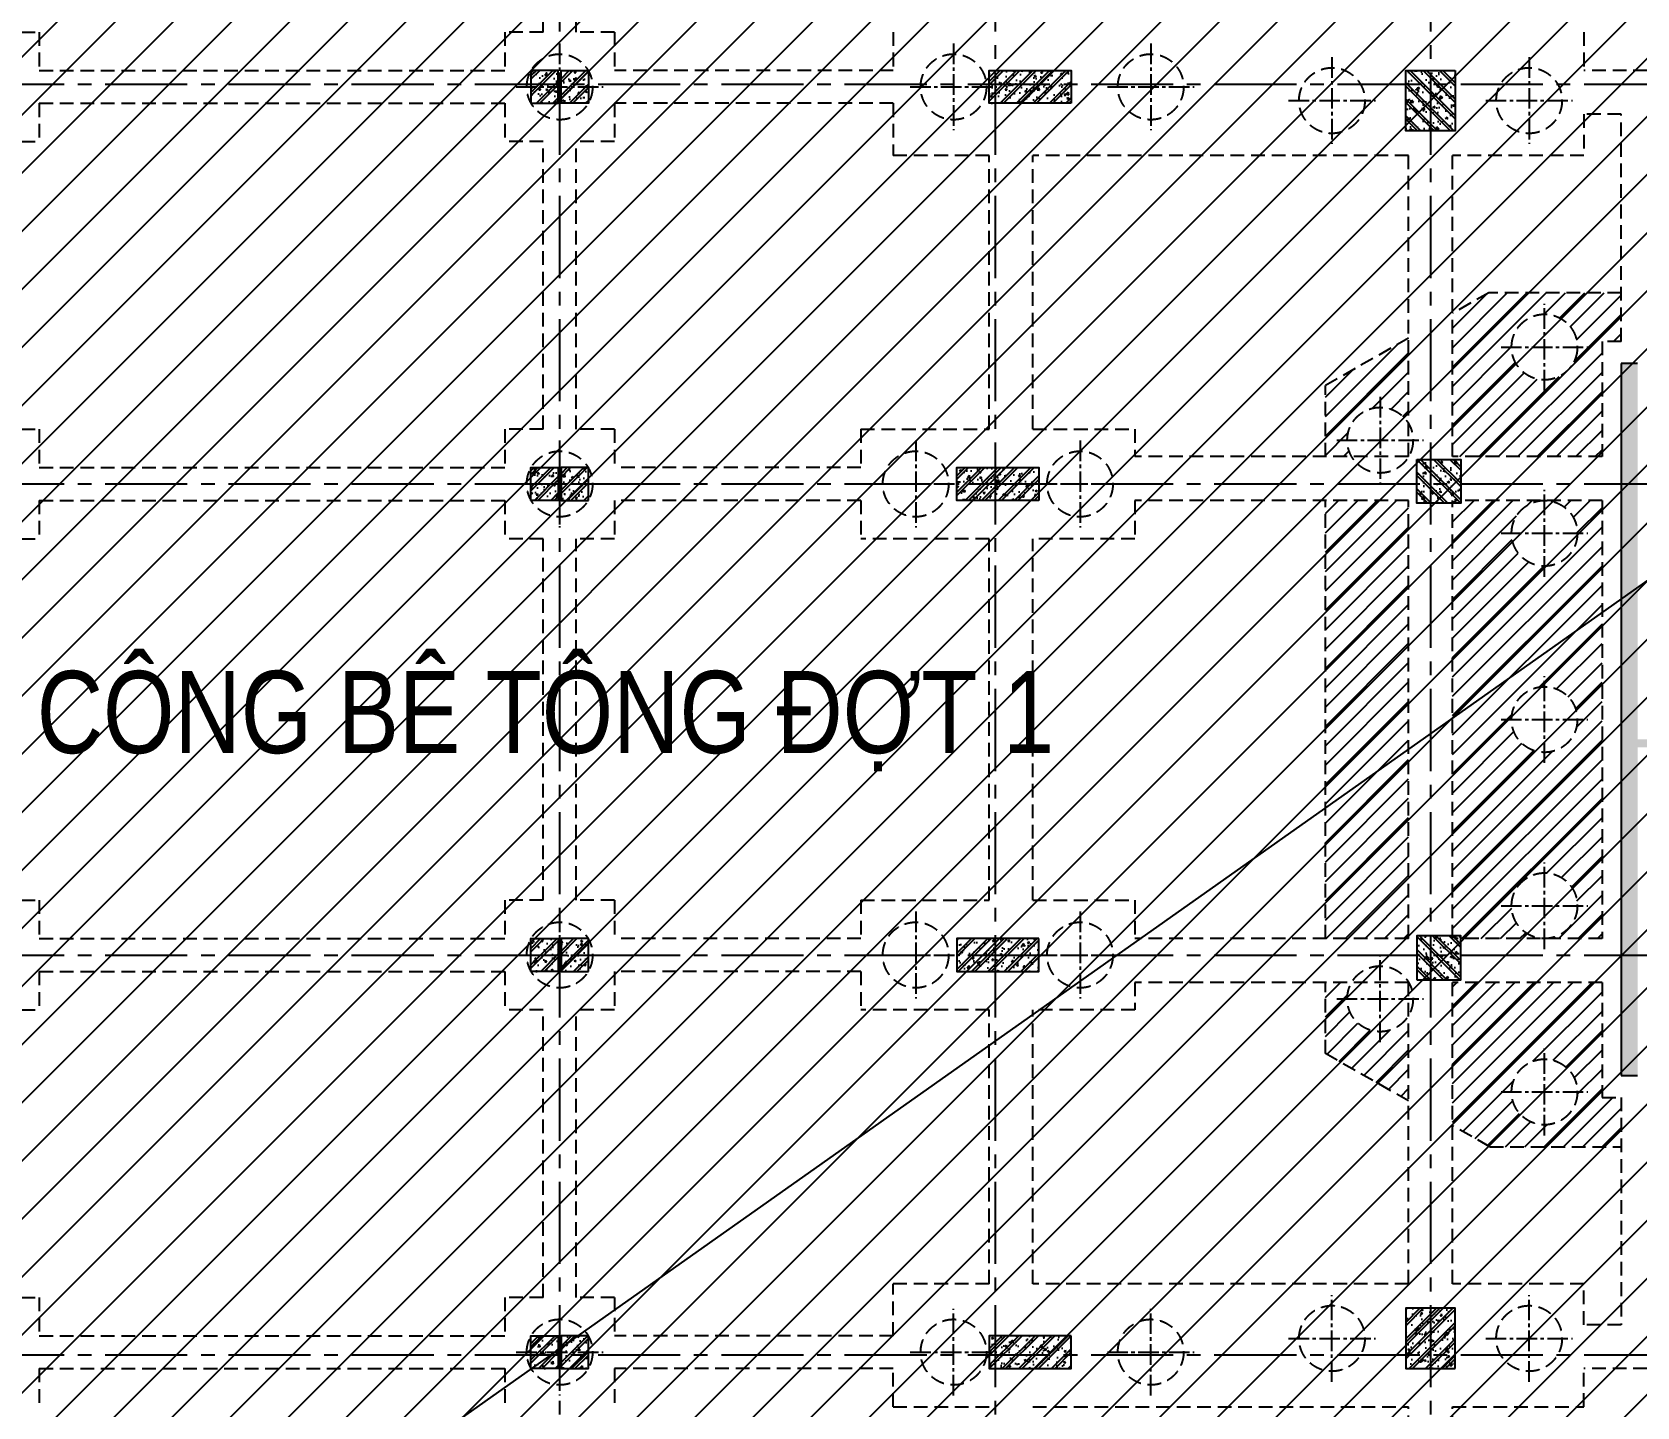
# Model space of a CAD drawing. Extents: x 71 to 3057337, y -14 to 345257.
# Drawn here: x 2969922 to 2999221, y 289256 to 314356 of the extents above; entities that cross this region are included whole.
import ezdxf
from ezdxf.enums import TextEntityAlignment as Align

# ---------------------------------------------------------------- set-up
doc = ezdxf.new("R2010")
doc.units = 0
doc.header["$LTSCALE"] = 1000
doc.header["$MEASUREMENT"] = 0
doc.linetypes.add('CENTER2', pattern=[1.125, 0.75, -0.125, 0.125, -0.125])
doc.linetypes.add('HIDDEN', pattern=[0.375, 0.25, -0.125])
for name, color, linetype in [('03BORDER', 3, 'CONTINUOUS'), ('CDC.01.AXIS', 160, 'CENTER2'), ('CDC.04.HIDDEN', 8, 'HIDDEN'), ('CDC.09.COLUMN', 4, 'CONTINUOUS'), ('CDC.10.HATCH', 9, 'CONTINUOUS'), ('CDC.16.BIGTEXT', 6, 'CONTINUOUS')]:
    doc.layers.add(name, color=color, linetype=linetype)
doc.layers.add('KCS_Plotter', color=11, linetype='CONTINUOUS', plot=False)
doc.styles.add('ARIAL', font='arial.ttf', dxfattribs={"width": 0.6})
pattern_1 = [(50, (-320987.27, 0), (358.63009, -31.376067), [37.5, -412.5]), (355, (-320987.27, 0), (-69.37567, 376.09607), [30, -330]), (100.4514, (-320957.4, -2.6), (289.25469, 344.71977), [31.870095, -350.571056]), (46.1842, (-320987.27, 100), (533.62052, -82.75951), [56.25, -618.75]), (96.6356, (-320942.8, 93.1), (467.33135, 487.05894), [47.80514, -525.8565]), (351.1842, (-320987.3, 100), (467.33097, 487.0593), [45, -495]), (21, (-320937.27, 75), (298.453526, -201.309445), [37.5, -412.5]), (326, (-320937.27, 75), (121.657666, 362.57502), [30, -330]), (71.4514, (-320912.4, 58.22), (420.111314, 161.26525), [31.870095, -350.571056]), (37.5, (-320987.27, 0), (6.079928, 166.446927), [0, -326, 0, -335, 0, -331.25]), (7.5, (-320987.27, 0), (131.534769, 197.205856), [0, -191, 0, -318.5, 0, -126.25]), (327.5, (-321098.77, 0), (266.911218, -11.277436), [0, -125, 0, -390, 0, -517.5]), (317.5, (-321148.77, 0), (291.593085, 50.05249), [0, -162.5, 0, -259, 0, -367.5]), (45, (-320987.27, 0), (-150.26019, 150.26019), []), (45, (-320987.27, 61.25), (-150.26019, 150.26019), [])]
pattern_2 = [(50, (-321037.27, 0), (358.63009, -31.376067), [37.5, -412.5]), (355, (-321037.27, 0), (-69.37567, 376.09607), [30, -330]), (100.4514, (-321007.4, -2.6), (289.25469, 344.71977), [31.870095, -350.571056]), (46.1842, (-321037.27, 100), (533.62052, -82.75951), [56.25, -618.75]), (96.6356, (-320992.8, 93.1), (467.33135, 487.05894), [47.80514, -525.8565]), (351.1842, (-321037.3, 100), (467.33097, 487.0593), [45, -495]), (21, (-320987.27, 75), (298.453526, -201.309445), [37.5, -412.5]), (326, (-320987.27, 75), (121.657666, 362.57502), [30, -330]), (71.4514, (-320962.4, 58.22), (420.111314, 161.26525), [31.870095, -350.571056]), (37.5, (-321037.27, 0), (6.079928, 166.446927), [0, -326, 0, -335, 0, -331.25]), (7.5, (-321037.27, 0), (131.534769, 197.205856), [0, -191, 0, -318.5, 0, -126.25]), (327.5, (-321148.77, 0), (266.911218, -11.277436), [0, -125, 0, -390, 0, -517.5]), (317.5, (-321198.77, 0), (291.593085, 50.05249), [0, -162.5, 0, -259, 0, -367.5]), (45, (-321037.27, 0), (-150.26019, 150.26019), []), (45, (-321037.27, 61.25), (-150.26019, 150.26019), [])]
pattern_3 = [(130, (3250072.2, 0), (-358.63009, -31.376067), [37.5, -412.5]), (185, (3250072.2, 0), (69.37567, 376.09607), [30, -330]), (79.5486, (3250042.3, -2.6), (-289.25469, 344.71977), [31.870095, -350.571056]), (133.8158, (3250072.2, 100), (-533.62052, -82.75951), [56.25, -618.75]), (83.3644, (3250027.73, 93.1), (-467.33135, 487.05894), [47.80514, -525.8565]), (188.8158, (3250072.2, 100), (-467.33097, 487.0593), [45, -495]), (159, (3250022.2, 75), (-298.453526, -201.309445), [37.5, -412.5]), (214, (3250022.2, 75), (-121.657666, 362.57502), [30, -330]), (108.5486, (3249997.32, 58.22), (-420.111314, 161.26525), [31.870095, -350.571056]), (142.5, (3250072.2, 0), (-6.079928, 166.446927), [0, -326, 0, -335, 0, -331.25]), (172.5, (3250072.2, 0), (-131.534769, 197.205856), [0, -191, 0, -318.5, 0, -126.25]), (212.5, (3250183.7, 0), (-266.911218, -11.277436), [0, -125, 0, -390, 0, -517.5]), (222.5, (3250233.7, 0), (-291.593085, 50.05249), [0, -162.5, 0, -259, 0, -367.5]), (135, (3250072.2, 0), (150.26019, 150.26019), []), (135, (3250072.2, 61.25), (150.26019, 150.26019), [])]
pattern_4 = [(45, (-322187.27, 0), (-176.776695, 176.776695), [])]

# ---------------------------------------------------------------- blocks, each defined once
blk = doc.blocks.new('7.95M')
at = {"layer": 'CDC.10.HATCH'}
h = blk.add_hatch(dxfattribs=at)
h.set_pattern_fill('CHAU-01', color=256, scale=50, style=0, pattern_type=2)
h.set_pattern_definition(pattern_2)
h.paths.add_polyline_path([(1468217, -79898), (1468217, -80498), (1468717, -80498), (1468717, -79898)])
h = blk.add_hatch(dxfattribs=at)
h.set_pattern_fill('CHAU-01', color=256, scale=50, style=0, pattern_type=2)
h.set_pattern_definition(pattern_2)
h.paths.add_polyline_path([(1469267, -79898), (1469267, -80498), (1468767, -80498), (1468767, -79898)])
h = blk.add_hatch(dxfattribs=at)
h.set_pattern_fill('CHAU-01', color=256, scale=50, style=0, pattern_type=2)
h.set_pattern_definition(pattern_1)
h.paths.add_polyline_path([(1478083, -80498), (1476692, -80498), (1476692, -80148), (1478083, -80148)])
h.paths.add_polyline_path([(1478083, -80148), (1476692, -80148), (1476692, -79898), (1478083, -79898)])
h.paths.add_polyline_path([(1476692, -80148), (1476583, -80148), (1476583, -79898), (1476692, -79898)])
h.paths.add_polyline_path([(1476692, -80498), (1476583, -80498), (1476583, -80148), (1476692, -80148)])
h = blk.add_hatch(dxfattribs=at)
h.set_pattern_fill('CHAU-01', color=256, scale=50, style=0, pattern_type=2)
h.set_pattern_definition(pattern_3)
h.paths.add_polyline_path([(1484642, -79898), (1485092, -79898), (1485092, -80148), (1484642, -80148)])
h.paths.add_polyline_path([(1484642, -80148), (1485092, -80148), (1485092, -80998), (1484642, -80998)])
h.paths.add_polyline_path([(1484192, -80148), (1484642, -80148), (1484642, -80998), (1484192, -80998)])
h.paths.add_polyline_path([(1484192, -79898), (1484642, -79898), (1484642, -80148), (1484192, -80148)])
h = blk.add_hatch(dxfattribs=at)
h.set_pattern_fill('ANSI31', color=256, scale=2000, style=0)
h.set_pattern_definition(pattern_4)
h.paths.add_polyline_path([(1484242, -84786), (1482722, -85648), (1482722, -86948), (1483203, -86948, -0.131634), (1483122, -86648, -0.767797), (1484242, -86348)])
h.paths.add_polyline_path([(1487773, -84848), (1488123, -84848), (1488123, -83958), (1485704, -83958), (1485042, -84333), (1485042, -86948), (1487773, -86948)])
h.paths.add_polyline_path([(1486122, -84948, -1), (1487322, -84948, -1)], flags=16)
h.paths.add_polyline_path([(1484922, -86920), (1487229, -86920), (1487229, -86183), (1484922, -86183)], flags=9)
h = blk.add_hatch(dxfattribs=at)
h.set_pattern_fill('CHAU-01', color=256, scale=50, style=0, pattern_type=2)
h.set_pattern_definition([(50, (-321587.27, 0), (358.63009, -31.376067), [37.5, -412.5]), (355, (-321587.27, 0), (-69.37567, 376.09607), [30, -330]), (100.4514, (-321557.4, -2.6), (289.25469, 344.71977), [31.870095, -350.571056]), (46.1842, (-321587.27, 100), (533.62052, -82.75951), [56.25, -618.75]), (96.6356, (-321542.8, 93.1), (467.33135, 487.05894), [47.80514, -525.8565]), (351.1842, (-321587.3, 100), (467.33097, 487.0593), [45, -495]), (21, (-321537.27, 75), (298.453526, -201.309445), [37.5, -412.5]), (326, (-321537.27, 75), (121.657666, 362.57502), [30, -330]), (71.4514, (-321512.4, 58.22), (420.111314, 161.26525), [31.870095, -350.571056]), (37.5, (-321587.27, 0), (6.079928, 166.446927), [0, -326, 0, -335, 0, -331.25]), (7.5, (-321587.27, 0), (131.534769, 197.205856), [0, -191, 0, -318.5, 0, -126.25]), (327.5, (-321698.77, 0), (266.911218, -11.277436), [0, -125, 0, -390, 0, -517.5]), (317.5, (-321748.77, 0), (291.593085, 50.05249), [0, -162.5, 0, -259, 0, -367.5]), (45, (-321587.27, 0), (-150.26019, 150.26019), []), (45, (-321587.27, 61.25), (-150.26019, 150.26019), [])])
h.paths.add_polyline_path([(1492223, -97948), (1493022, -97948), (1493022, -98248), (1492223, -98248)], flags=17)
h.paths.add_polyline_path([(1491222, -97948), (1491222, -96398), (1494022, -96398), (1494022, -98248), (1494322, -98248), (1494322, -95678), (1494022, -95678), (1494022, -96178), (1491222, -96178), (1491222, -94128), (1494022, -94128), (1494022, -94578), (1494322, -94578), (1494322, -93458), (1494022, -93458), (1494022, -93908), (1491222, -93908), (1491222, -91858), (1494022, -91858), (1494022, -92358), (1494322, -92358), (1494322, -91188), (1494022, -91188), (1494022, -91638), (1491222, -91638), (1491222, -89588), (1494022, -89588), (1494022, -90088), (1494322, -90088), (1494322, -88743), (1494022, -88743), (1494022, -89368), (1491222, -89368), (1491222, -86868), (1494022, -86868), (1494022, -87443), (1494322, -87443), (1494322, -85248), (1492522, -85248), (1492522, -85548), (1494022, -85548), (1494022, -86648), (1491222, -86648), (1491222, -85548), (1491522, -85548), (1491522, -85248), (1489423, -85248), (1489423, -85548), (1490922, -85548), (1490922, -86648), (1490922, -92108), (1488423, -92108), (1488423, -85248), (1488123, -85248), (1488123, -98248), (1488423, -98248), (1488423, -92258), (1490922, -92258), (1490922, -97948), (1489424, -97948), (1489424, -98248), (1491222, -98248)])
h = blk.add_hatch(dxfattribs=at)
h.set_pattern_fill('CHAU-01', color=256, scale=50, style=0, pattern_type=2)
h.set_pattern_definition(pattern_3)
h.paths.add_polyline_path([(1484642, -86998), (1485192, -86998), (1485192, -87448), (1484642, -87448)])
h.paths.add_polyline_path([(1484642, -87448), (1485192, -87448), (1485192, -87798), (1484642, -87798)])
h.paths.add_polyline_path([(1484392, -87448), (1484642, -87448), (1484642, -87798), (1484392, -87798)])
h.paths.add_polyline_path([(1484392, -86998), (1484642, -86998), (1484642, -87448), (1484392, -87448)])
h = blk.add_hatch(dxfattribs=at)
h.set_pattern_fill('CHAU-01', color=256, scale=50, style=0, pattern_type=2)
h.set_pattern_definition(pattern_2)
h.paths.add_polyline_path([(1468217, -87148), (1468217, -87748), (1468717, -87748), (1468717, -87148)])
h = blk.add_hatch(dxfattribs=at)
h.set_pattern_fill('CHAU-01', color=256, scale=50, style=0, pattern_type=2)
h.set_pattern_definition(pattern_2)
h.paths.add_polyline_path([(1469267, -87148), (1469267, -87748), (1468767, -87748), (1468767, -87148)])
h = blk.add_hatch(dxfattribs=at)
h.set_pattern_fill('CHAU-01', color=256, scale=50, style=0, pattern_type=2)
h.set_pattern_definition(pattern_1)
h.paths.add_polyline_path([(1477492, -87748), (1476102, -87748), (1476102, -87398), (1477492, -87398)])
h.paths.add_polyline_path([(1477492, -87398), (1476102, -87398), (1476102, -87148), (1477492, -87148)])
h.paths.add_polyline_path([(1476102, -87398), (1475992, -87398), (1475992, -87148), (1476102, -87148)])
h.paths.add_polyline_path([(1476102, -87748), (1475992, -87748), (1475992, -87398), (1476102, -87398)])
h = blk.add_hatch(dxfattribs=at)
h.set_pattern_fill('ANSI31', color=256, scale=2000, style=0)
h.set_pattern_definition(pattern_4)
h.paths.add_polyline_path([(1484242, -87748), (1482722, -87748), (1482722, -95748), (1484242, -95748)])
h.paths.add_polyline_path([(1487773, -87748), (1486722, -87748), (1486722, -87748, -0.414214), (1487322, -88348, -1), (1486122, -88348, -0.414214), (1486722, -87748), (1486722, -87748), (1485192, -87748), (1485192, -87798), (1485042, -87798), (1485042, -95698), (1485192, -95698), (1485192, -95748), (1486716, -95748, -0.410929), (1486122, -95148, -1), (1487322, -95148, -0.410929), (1486729, -95748), (1487773, -95748)])
h.paths.add_polyline_path([(1487322, -91748, -1), (1486122, -91748, -1)], flags=16)
h.paths.add_polyline_path([(1484218, -92599), (1484218, -89942), (1483480, -89942), (1483480, -92599)], flags=24)
h.paths.add_polyline_path([(1487773, -92424), (1487773, -90117), (1487035, -90117), (1487035, -92424)], flags=9)
h.paths.add_polyline_path([(1484922, -95720), (1487229, -95720), (1487229, -94983), (1484922, -94983)], flags=9)
h = blk.add_hatch(dxfattribs=at)
h.set_pattern_fill('CHAU-01', color=256, scale=50, style=0, pattern_type=2)
h.set_pattern_definition(pattern_2)
h.paths.add_polyline_path([(1468217, -95748), (1468217, -96348), (1468717, -96348), (1468717, -95748)])
h = blk.add_hatch(dxfattribs=at)
h.set_pattern_fill('CHAU-01', color=256, scale=50, style=0, pattern_type=2)
h.set_pattern_definition(pattern_2)
h.paths.add_polyline_path([(1469267, -95748), (1469267, -96348), (1468767, -96348), (1468767, -95748)])
h = blk.add_hatch(dxfattribs=at)
h.set_pattern_fill('CHAU-01', color=256, scale=50, style=0, pattern_type=2)
h.set_pattern_definition(pattern_1)
h.paths.add_polyline_path([(1477492, -95748), (1476102, -95748), (1476102, -96098), (1477492, -96098)])
h.paths.add_polyline_path([(1477492, -96098), (1476102, -96098), (1476102, -96348), (1477492, -96348)])
h.paths.add_polyline_path([(1476102, -96098), (1475992, -96098), (1475992, -96348), (1476102, -96348)])
h.paths.add_polyline_path([(1476102, -95748), (1475992, -95748), (1475992, -96098), (1476102, -96098)])
h = blk.add_hatch(dxfattribs=at)
h.set_pattern_fill('CHAU-01', color=256, scale=50, style=0, pattern_type=2)
h.set_pattern_definition(pattern_3)
h.paths.add_polyline_path([(1484642, -95698), (1485192, -95698), (1485192, -96048), (1484642, -96048)])
h.paths.add_polyline_path([(1484642, -96048), (1485192, -96048), (1485192, -96498), (1484642, -96498)])
h.paths.add_polyline_path([(1484392, -96048), (1484642, -96048), (1484642, -96498), (1484392, -96498)])
h.paths.add_polyline_path([(1484392, -95698), (1484642, -95698), (1484642, -96048), (1484392, -96048)])
h = blk.add_hatch(dxfattribs=at)
h.set_pattern_fill('ANSI31', color=256, scale=2000, style=0)
h.set_pattern_definition(pattern_4)
h.paths.add_polyline_path([(1484242, -97147, -0.767797), (1483122, -96848, -0.131671), (1483203, -96548), (1482722, -96548), (1482722, -97848), (1484242, -98709)])
h.paths.add_polyline_path([(1487773, -96548), (1485042, -96548), (1485042, -99162), (1485722, -99548), (1488123, -99548), (1488123, -98648), (1487773, -98648)])
h.paths.add_polyline_path([(1487322, -98548, -1), (1486122, -98548, -1)], flags=16)
h = blk.add_hatch(dxfattribs=at)
h.set_pattern_fill('CHAU-01', color=256, scale=50, style=0, pattern_type=2)
h.set_pattern_definition([(230, (3250072.2, -183495.4), (-358.63009, 31.376067), [37.5, -412.5]), (175, (3250072.2, -183495.4), (69.37567, -376.09607), [30, -330]), (280.4514, (3250042.3, -183492.77), (-289.25469, -344.71977), [31.870095, -350.571056]), (226.1842, (3250072.2, -183595.4), (-533.62052, 82.75951), [56.25, -618.75]), (276.6356, (3250027.73, -183588.5), (-467.33135, -487.05894), [47.80514, -525.8565]), (171.1842, (3250072.2, -183595.4), (-467.33097, -487.0593), [45, -495]), (201, (3250022.2, -183570.4), (-298.453526, 201.309445), [37.5, -412.5]), (146, (3250022.2, -183570.4), (-121.657666, -362.57502), [30, -330]), (251.4514, (3249997.32, -183553.6), (-420.111314, -161.26525), [31.870095, -350.571056]), (217.5, (3250072.2, -183495.39), (-6.079928, -166.446927), [0, -326, 0, -335, 0, -331.25]), (187.5, (3250072.2, -183495.39), (-131.534769, -197.205856), [0, -191, 0, -318.5, 0, -126.25]), (147.5, (3250183.7, -183495.39), (-266.911218, 11.277436), [0, -125, 0, -390, 0, -517.5]), (137.5, (3250233.7, -183495.39), (-291.593085, -50.05249), [0, -162.5, 0, -259, 0, -367.5]), (225, (3250072.2, -183495.39), (150.26019, -150.26019), []), (225, (3250072.2, -183556.64), (150.26019, -150.26019), [])])
h.paths.add_polyline_path([(1484642, -103598), (1485092, -103598), (1485092, -103348), (1484642, -103348)])
h.paths.add_polyline_path([(1484642, -103348), (1485092, -103348), (1485092, -102498), (1484642, -102498)])
h.paths.add_polyline_path([(1484192, -103348), (1484642, -103348), (1484642, -102498), (1484192, -102498)])
h.paths.add_polyline_path([(1484192, -103598), (1484642, -103598), (1484642, -103348), (1484192, -103348)])
h = blk.add_hatch(dxfattribs=at)
h.set_pattern_fill('CHAU-01', color=256, scale=50, style=0, pattern_type=2)
h.set_pattern_definition(pattern_2)
h.paths.add_polyline_path([(1468217, -102998), (1468217, -103598), (1468717, -103598), (1468717, -102998)])
h = blk.add_hatch(dxfattribs=at)
h.set_pattern_fill('CHAU-01', color=256, scale=50, style=0, pattern_type=2)
h.set_pattern_definition(pattern_2)
h.paths.add_polyline_path([(1469267, -102998), (1469267, -103598), (1468767, -103598), (1468767, -102998)])
h = blk.add_hatch(dxfattribs=at)
h.set_pattern_fill('CHAU-01', color=256, scale=50, style=0, pattern_type=2)
h.set_pattern_definition(pattern_1)
h.paths.add_polyline_path([(1478083, -102998), (1476692, -102998), (1476692, -103348), (1478083, -103348)])
h.paths.add_polyline_path([(1478083, -103348), (1476692, -103348), (1476692, -103598), (1478083, -103598)])
h.paths.add_polyline_path([(1476692, -103348), (1476583, -103348), (1476583, -103598), (1476692, -103598)])
h.paths.add_polyline_path([(1476692, -102998), (1476583, -102998), (1476583, -103348), (1476692, -103348)])
at = {"layer": 'CDC.01.AXIS', "ltscale": 2}
for p, q in [((1468742, -61938), (1468742, -120474)), ((1476692, -61938), (1476692, -120474)), ((1484642, -61938), (1484642, -120474)), ((1410944, -80148), (1517957, -80148)), ((1410944, -87448), (1517957, -87448)), ((1410944, -96048), (1517957, -96048)), ((1410944, -103348), (1517957, -103348))]:
    blk.add_line(p, q, dxfattribs=at)
at = {"layer": 'CDC.01.AXIS', "ltscale": 0.5}
for p, q in [((1468742, -79406), (1468742, -80990)), ((1475933, -79406), (1475933, -80990)), ((1479533, -79406), (1479533, -80990)), ((1482842, -79656), (1482842, -81240)), ((1486442, -79656), (1486442, -81240)), ((1467950, -80198), (1469534, -80198)), ((1475141, -80198), (1476725, -80198)), ((1478741, -80198), (1480325, -80198)), ((1482050, -80448), (1483634, -80448)), ((1485650, -80448), (1487234, -80448)), ((1486722, -85740), (1486722, -84156)), ((1485930, -84948), (1487514, -84948)), ((1483722, -85856), (1483722, -87440)), ((1468742, -86656), (1468742, -88240)), ((1475242, -86656), (1475242, -88240)), ((1478242, -86656), (1478242, -88240)), ((1482930, -86648), (1484514, -86648)), ((1467950, -87448), (1469534, -87448)), ((1474450, -87448), (1476034, -87448)), ((1477450, -87448), (1479034, -87448)), ((1486722, -89140), (1486722, -87556)), ((1485930, -88348), (1487514, -88348)), ((1486722, -92540), (1486722, -90956)), ((1485930, -91748), (1487514, -91748)), ((1486722, -95940), (1486722, -94356)), ((1485930, -95148), (1487514, -95148)), ((1468742, -95256), (1468742, -96840)), ((1475242, -95256), (1475242, -96840)), ((1478242, -95256), (1478242, -96840)), ((1467950, -96048), (1469534, -96048)), ((1474450, -96048), (1476034, -96048)), ((1477450, -96048), (1479034, -96048)), ((1483722, -97640), (1483722, -96056)), ((1482930, -96848), (1484514, -96848)), ((1486722, -99340), (1486722, -97756)), ((1485930, -98548), (1487514, -98548)), ((1468742, -102506), (1468742, -104090)), ((1475933, -104090), (1475933, -102506)), ((1479533, -104090), (1479533, -102506)), ((1482842, -103840), (1482842, -102256)), ((1486442, -103840), (1486442, -102256)), ((1482050, -103048), (1483634, -103048)), ((1485650, -103048), (1487234, -103048)), ((1467950, -103298), (1469534, -103298)), ((1475141, -103298), (1476725, -103298)), ((1478741, -103298), (1480325, -103298))]:
    blk.add_line(p, q, dxfattribs=at)
at = {"layer": 'CDC.04.HIDDEN'}
for p, q in [((1468442, -79198), (1468442, -74038)), ((1469042, -79198), (1469042, -74038)), ((1458542, -79198), (1459242, -79198)), ((1459242, -79198), (1459242, -79898)), ((1467742, -79198), (1467742, -79898)), ((1468442, -79198), (1467742, -79198)), ((1469742, -79198), (1469042, -79198)), ((1469742, -79198), (1469742, -79898)), ((1474833, -79198), (1474833, -79898)), ((1487442, -79198), (1487442, -79898)), ((1459242, -79898), (1467742, -79898)), ((1474833, -79898), (1469742, -79898)), ((1491592, -79898), (1487442, -79898)), ((1459242, -80498), (1467742, -80498)), ((1459242, -80498), (1459242, -81198)), ((1467742, -80498), (1467742, -81198)), ((1474833, -80498), (1469742, -80498)), ((1469742, -80498), (1469742, -81198)), ((1474833, -80498), (1474833, -81448)), ((1488123, -80698), (1487442, -80698)), ((1487442, -80698), (1487442, -81448)), ((1488123, -84848), (1488123, -80698)), ((1458542, -81198), (1459242, -81198)), ((1468442, -81198), (1467742, -81198)), ((1468442, -86448), (1468442, -81198)), ((1469042, -86448), (1469042, -81198)), ((1469742, -81198), (1469042, -81198)), ((1476582, -81448), (1474833, -81448)), ((1476582, -86448), (1476582, -81448)), ((1477382, -86448), (1477382, -81448)), ((1484242, -81448), (1477382, -81448)), ((1484242, -86948), (1484242, -81448)), ((1485042, -86948), (1485042, -81448)), ((1487442, -81448), (1485042, -81448)), ((1485704, -83958), (1485042, -84333)), ((1488123, -83958), (1485704, -83958)), ((1484242, -84786), (1482722, -85648)), ((1482722, -86948), (1482722, -85648)), ((1458542, -86448), (1459242, -86448)), ((1459242, -86448), (1459242, -87148)), ((1467742, -86448), (1467742, -87148)), ((1468442, -86448), (1467742, -86448)), ((1469742, -86448), (1469042, -86448)), ((1469742, -86448), (1469742, -87148)), ((1474242, -86448), (1476582, -86448)), ((1474242, -86448), (1474242, -87148)), ((1477382, -86448), (1479242, -86448)), ((1479242, -86448), (1479242, -86948)), ((1484242, -86948), (1479242, -86948)), ((1487773, -86948), (1485042, -86948)), ((1459242, -87148), (1467742, -87148)), ((1474242, -87148), (1469742, -87148)), ((1459242, -87748), (1467742, -87748)), ((1459242, -87748), (1459242, -88448)), ((1467742, -87748), (1467742, -88448)), ((1474242, -87748), (1469742, -87748)), ((1469742, -87748), (1469742, -88448)), ((1474242, -87748), (1474242, -88448)), ((1479242, -87748), (1479242, -88448)), ((1484242, -87748), (1479242, -87748)), ((1482722, -95748), (1482722, -87748)), ((1484242, -95748), (1484242, -87748)), ((1485042, -95748), (1485042, -87748)), ((1487773, -87748), (1485092, -87748)), ((1458542, -88448), (1459242, -88448)), ((1468442, -88448), (1467742, -88448)), ((1468442, -95048), (1468442, -88448)), ((1469042, -95048), (1469042, -88448)), ((1469742, -88448), (1469042, -88448)), ((1476582, -88448), (1474242, -88448)), ((1476582, -95048), (1476582, -88448)), ((1479242, -88448), (1477382, -88448)), ((1477382, -95048), (1477382, -88448)), ((1458542, -95048), (1459242, -95048)), ((1459242, -95048), (1459242, -95748)), ((1467742, -95048), (1467742, -95748)), ((1468442, -95048), (1467742, -95048)), ((1469742, -95048), (1469042, -95048)), ((1469742, -95048), (1469742, -95748)), ((1474242, -95048), (1476582, -95048)), ((1474242, -95048), (1474242, -95748)), ((1477382, -95048), (1479242, -95048)), ((1479242, -95048), (1479242, -95748)), ((1459242, -95748), (1467742, -95748)), ((1474242, -95748), (1469742, -95748)), ((1484242, -95748), (1479242, -95748)), ((1487773, -95748), (1485092, -95748)), ((1459242, -96348), (1467742, -96348)), ((1459242, -96348), (1459242, -97048)), ((1467742, -96348), (1467742, -97048)), ((1474242, -96348), (1469742, -96348)), ((1469742, -96348), (1469742, -97048)), ((1474242, -96348), (1474242, -97048)), ((1479242, -96548), (1479242, -97048)), ((1484242, -96548), (1479242, -96548)), ((1482722, -97848), (1482722, -96548)), ((1484242, -102048), (1484242, -96548)), ((1485042, -102048), (1485042, -96548)), ((1487773, -96548), (1485042, -96548)), ((1458542, -97048), (1459242, -97048)), ((1468442, -97048), (1467742, -97048)), ((1468442, -102298), (1468442, -97048)), ((1469042, -102298), (1469042, -97048)), ((1469742, -97048), (1469042, -97048)), ((1476582, -97048), (1474242, -97048)), ((1476582, -102048), (1476582, -97048)), ((1479242, -97048), (1477382, -97048)), ((1477382, -102048), (1477382, -97048)), ((1484242, -98709), (1482722, -97848)), ((1488123, -98648), (1488123, -102798)), ((1485722, -99548), (1485042, -99162)), ((1485722, -99548), (1488123, -99548)), ((1474833, -102998), (1474833, -102048)), ((1476582, -102048), (1474833, -102048)), ((1484242, -102048), (1477382, -102048)), ((1487442, -102048), (1485042, -102048)), ((1487442, -102798), (1487442, -102048)), ((1458542, -102298), (1459242, -102298)), ((1459242, -102298), (1459242, -102998)), ((1467742, -102298), (1467742, -102998)), ((1468442, -102298), (1467742, -102298)), ((1469742, -102298), (1469042, -102298)), ((1469742, -102298), (1469742, -102998)), ((1488123, -102798), (1487442, -102798)), ((1459242, -102998), (1467742, -102998)), ((1474833, -102998), (1469742, -102998)), ((1459242, -103598), (1467742, -103598)), ((1459242, -103598), (1459242, -104298)), ((1467742, -103598), (1467742, -104298)), ((1474833, -103598), (1469742, -103598)), ((1469742, -103598), (1469742, -104298)), ((1474833, -104298), (1474833, -103598)), ((1491592, -103598), (1487442, -103598)), ((1487442, -104298), (1487442, -103598)), ((1474833, -104298), (1476582, -104298)), ((1477382, -104298), (1484242, -104298)), ((1484242, -107707), (1484242, -104298)), ((1485042, -107707), (1485042, -104298)), ((1485042, -104298), (1487442, -104298))]:
    blk.add_line(p, q, dxfattribs=at)
for points in [[(1488123, -84848), (1487773, -84848), (1487773, -86948)], [(1487773, -87748), (1487773, -95748)], [(1487773, -96548), (1487773, -98648), (1488123, -98648)]]:
    blk.add_lwpolyline(points, dxfattribs=at)
for centre in [(1468742, -80198), (1475933, -80198), (1479533, -80198), (1482842, -80448), (1486442, -80448), (1486722, -84948), (1483722, -86648), (1468742, -87448), (1475242, -87448), (1478242, -87448), (1486722, -88348), (1486722, -91748), (1486722, -95148), (1468742, -96048), (1475242, -96048), (1478242, -96048), (1483722, -96848), (1486722, -98548), (1482842, -103048), (1486442, -103048), (1468742, -103298), (1475933, -103298), (1479533, -103298)]:
    blk.add_circle(centre, 600, dxfattribs=at)
at = {"layer": 'CDC.09.COLUMN', "ltscale": 2000}
for p, q in [((1488123, -85248), (1488123, -98248)), ((1488423, -85248), (1488123, -85248)), ((1488123, -98248), (1488423, -98248)), ((1488343, -98248), (1488343, -98248))]:
    blk.add_line(p, q, dxfattribs=at)
for points in [[(1468217, -79898), (1468217, -80498), (1468717, -80498), (1468717, -79898)], [(1469267, -79898), (1469267, -80498), (1468767, -80498), (1468767, -79898)], [(1478083, -80498), (1476583, -80498), (1476583, -79898), (1478083, -79898)], [(1485092, -79898), (1485092, -80998), (1484192, -80998), (1484192, -79898)], [(1484392, -86998), (1485192, -86998), (1485192, -87798), (1484392, -87798)], [(1468217, -87748), (1468217, -87148), (1468717, -87148), (1468717, -87748)], [(1469267, -87748), (1469267, -87148), (1468767, -87148), (1468767, -87748)], [(1477492, -87748), (1475992, -87748), (1475992, -87148), (1477492, -87148)], [(1468217, -96348), (1468217, -95748), (1468717, -95748), (1468717, -96348)], [(1469267, -96348), (1469267, -95748), (1468767, -95748), (1468767, -96348)], [(1477492, -95748), (1475992, -95748), (1475992, -96348), (1477492, -96348)], [(1484392, -96498), (1485192, -96498), (1485192, -95698), (1484392, -95698)], [(1485092, -103598), (1485092, -102498), (1484192, -102498), (1484192, -103598)], [(1468217, -103598), (1468217, -102998), (1468717, -102998), (1468717, -103598)], [(1469267, -103598), (1469267, -102998), (1468767, -102998), (1468767, -103598)], [(1478083, -102998), (1476583, -102998), (1476583, -103598), (1478083, -103598)]]:
    blk.add_lwpolyline(points, close=True, dxfattribs=at)

msp = doc.modelspace()

# ---------------------------------------------------------------- hatches: boundary and pattern name
at = {"layer": 'CDC.10.HATCH'}
h = msp.add_hatch(dxfattribs=at)
h.set_pattern_fill('ANSI31', color=256, scale=6000, style=0)
h.set_pattern_definition([(45, (6046.44, 116416.5), (-530.33009, 530.33009), [])])
h.paths.add_polyline_path([(3014304.1, 316190.9), (2934235.7, 316190.9), (2934235.7, 287145.7), (3014304.1, 287145.7)])
h.paths.add_polyline_path([(2958056.3, 300307.1), (2989134.8, 300307.1), (2989134.8, 303623.8), (2958056.3, 303623.8)], flags=24)

# ---------------------------------------------------------------- linework, layer by layer
at = {"layer": 'KCS_Plotter'}
msp.add_line((2905956.6, 238336.7), (3057336.6, 345256.7), dxfattribs=at)

# ---------------------------------------------------------------- block references
at = {"layer": '03BORDER'}
msp.add_blockref('7.95M', (1510811.7, 393553.9), dxfattribs=at)

# ---------------------------------------------------------------- texts
at = {"layer": 'CDC.16.BIGTEXT', "style": 'ARIAL', "width": 0.8}
msp.add_text('KHU VỰC THI CÔNG BÊ TÔNG ĐỢT 1', height=1500, dxfattribs=at).set_placement((2973595.6, 301942.5), align=Align.MIDDLE_CENTER)

doc.saveas('drawing.dxf')
